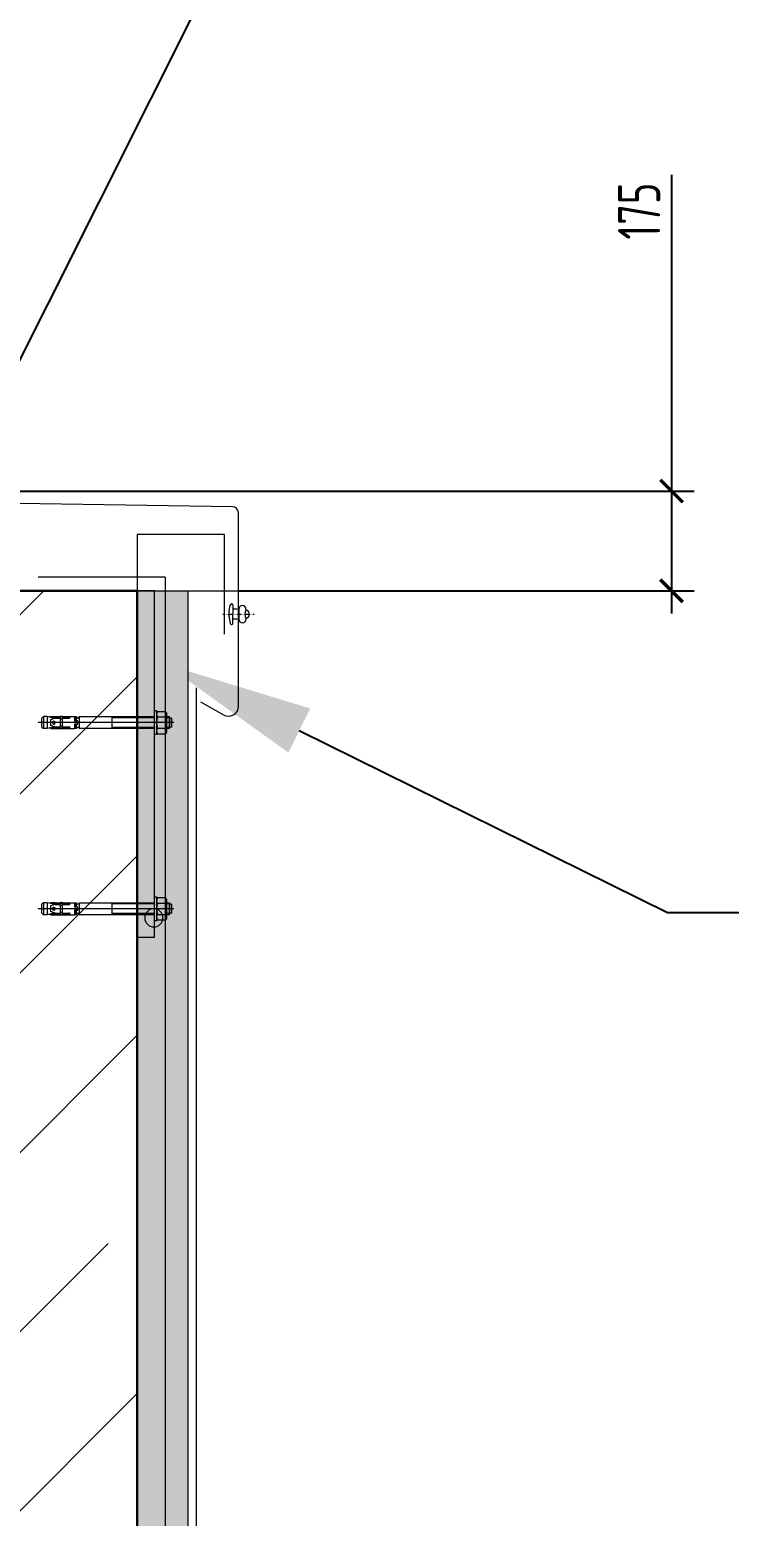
# Model space of a CAD drawing. Header units: millimetres. Extents: x -8689834 to 9419935, y -370377 to 166066.
# Drawn here: x 7716 to 8958, y -359215 to -356576 of the extents above; entities that cross this region are included whole.
import ezdxf
from ezdxf import colors
from ezdxf.entities.mleader import LeaderData, LeaderLine
from ezdxf.math import Vec2, Vec3

# ---------------------------------------------------------------- set-up
doc = ezdxf.new("R2010")
doc.units = ezdxf.units.MM
doc.header["$MEASUREMENT"] = 0
for name, pattern in [('CENTER', [2, 1.25, -0.25, 0.25, -0.25]), ('DASHED', [19.05, 12.7, -6.35]), ('gost5', [0.137795, 0.098425, -0.03937, 0, 0]), ('Узлы устройства армирования стен 24 09$0$ОСЕВАЯ', [25.4, 15.875, -3.175, 3.175, -3.175])]:
    doc.linetypes.add(name, pattern=pattern)
doc.layers.get('0').update_dxf_attribs({"color": 250, "lineweight": 9})
doc.layers.add('_0', color=250, linetype='Continuous', lineweight=9)
doc.styles.add('ISOCPEUR', font='isocpeur.ttf', dxfattribs={"width": 0.7})
doc.styles.add('Архитект', font='isocpeur.ttf', dxfattribs={"width": 0.8, "oblique": 8})
doc.dimstyles.new('R_50', dxfattribs={"dimtxt": 140, "dimasz": 30, "dimexe": 20, "dimexo": 0, "dimgap": 20, "dimtad": 1, "dimdec": 0, "dimrnd": 5, "dimzin": 0, "dimdsep": 46, "dimtxsty": 'ISOCPEUR', "dimblk": 'ARCHTICK', "dimcen": 50, "dimdle": 20, "dimclrd": 256, "dimclre": 256, "dimclrt": 256, "dimadec": 0, "dimazin": 0, "dimtfac": 2, "dimtdec": 0, "dimtofl": 0, "dimtmove": 1, "dimatfit": 3, "dimfxl": 1, "dimtvp": 3, "dimtolj": 1, "dimtzin": 0, "dimarcsym": 0})

# ---------------------------------------------------------------- blocks, each defined once
blk = doc.blocks.new('_ArchTick')
at = {"color": 0, "linetype": 'ByBlock', "const_width": 0.15}
blk.add_lwpolyline([(-0.5, -0.5), (0.5, 0.5)], dxfattribs=at)
blk = doc.blocks.new('*D2118')
at = {"layer": '_0', "lineweight": -2, "ltscale": 500, "transparency": 16777216}
for p, q in [((8855.7, -356833.6), (8855.7, -357395.1)), ((8855.7, -357355.1), (8855.7, -357612.2)), ((6253.7, -357395.1), (8895.7, -357395.1)), ((8086.8, -357572.2), (8895.7, -357572.2))]:
    blk.add_line(p, q, dxfattribs=at)
at = {"layer": '_0', "lineweight": -2, "ltscale": 500, "transparency": 16777216, "xscale": 40, "yscale": 40, "zscale": 40}
for p, rotation in [((8855.7, -357395.1), 90), ((8855.7, -357572.2), 270)]:
    blk.add_blockref('_ArchTick', p, dxfattribs=dict(at, rotation=rotation))
at = {"layer": '_0', "ltscale": 500, "transparency": 16777216, "insert": (8798.2, -356898.2), "char_height": 75, "attachment_point": 5, "rotation": 90, "style": 'ISOCPEUR'}
blk.add_mtext('\\A1;175', dxfattribs=at)

msp = doc.modelspace()

# ---------------------------------------------------------------- hatches: boundary and pattern name
at = {"layer": '_0', "linetype": 'Continuous', "lineweight": 0, "ltscale": 0.05, "true_color": 0x000000}
h = msp.add_hatch(dxfattribs=at)
h.set_pattern_fill('ANSI35_0002', color=18, scale=70.849572, style=0, pattern_type=2)
h.set_pattern_definition([(45, (1230722.56, -2456756.25), (-318.12365, 318.12365), []), (45, (1231040.7, -2456756.25), (-318.12365, 318.12365), [562.36848, -112.473695, 0, -112.473695])])
h.paths.add_polyline_path([(7197.6, -362700.6), (7907, -362666.1), (7907, -357572.2), (7198.5, -357572.2)])
h.paths.add_polyline_path([(7630.3, -363016.9), (7198.5, -363033.6), (7198.6, -368135.5), (7907, -368128.1), (7907, -364474.9), (13313.2, -364474.9), (13313.2, -363766.4), (7907, -363766.4), (7906.5, -363005.6)])
h = msp.add_hatch(dxfattribs=at)
h.set_pattern_fill('AR_CONC_0002', color=18, scale=70.849572, style=0, pattern_type=2)
h.set_pattern_definition([(50, (-2776447.08, 589963.19), (-76.2263678, 6.6689398), [7.9705516, -87.6760677]), (355, (-2776447.08, 589963.19), (-14.745906, 79.938501), [6.3764413, -70.1410986]), (100.4514447, (-2776440.73, 589962.63), (61.4804616, 73.269558), [6.7739265, -74.5132538]), (46.1842, (-2776447.08, 589984.44), (-113.4199205, 17.5905798), [11.9558274, -131.5141015]), (96.6355576, (-2776437.63, 589982.98), (99.3302836, 103.523501), [10.160894, -111.7699817]), (351.184151, (-2776447.08, 589984.44), (99.3302836, 103.523501), [9.564648, -105.211169]), (21, (-2776436.454, 589979.13), (-63.4357129, 42.7879286), [7.9705516, -87.6760677]), (326, (-2776436.454, 589979.13), (25.8580712, 77.0645506), [6.3764413, -70.1408541]), (71.451445, (-2776431.17, 589975.564), (89.293784, 34.2766224), [6.7739265, -74.5131254]), (37.5, (-2776447.082, 589963.188), (1.29227672, 35.37796856), [0, -69.290662, 0, -71.20359436, 0, -70.4065392]), (7.5, (-2776447.08, 589963.19), (27.95745766, 41.9157187), [0, -40.5966762, 0, -67.69655165, 0, -26.8341904]), (327.5, (-2776470.78, 589963.188), (-56.73133, 2.396916), [0, -26.56850536, 0, -82.8937367, 0, -109.9936122]), (317.5, (-2776481.41, 589963.19), (61.9774953, 10.638486), [0, -34.539057, 0, -55.0499431, 0, -78.1114058])])
h.paths.add_polyline_path([(7907, -361611.7), (7997.2, -361611.7), (7996.6, -357572.2), (7907.6, -357572.2), (7905.8, -360188.5), (7907, -360188.5)])

# ---------------------------------------------------------------- linework, layer by layer
at = {"layer": '_0', "color": 7, "linetype": 'Continuous', "lineweight": 18, "ltscale": 0.05}
for p, q in [((8076.3, -357423), (6185.1, -357395.1)), ((6229.3, -357395.1), (8810.9, -357395.1)), ((8086.8, -357777.2), (8086.8, -357433.6)), ((6321.7, -357572.2), (8810.9, -357572.2)), ((8070.2, -357608.4), (8072.3, -357597.4)), ((8074.6, -357595.5), (8075.4, -357595.5)), ((8076.7, -357596.9), (8076.7, -357613.7)), ((8087.6, -357604.6), (8087.6, -357622.7)), ((8100.2, -357604.6), (8100.2, -357606.4)), ((8069.9, -357611.8), (8069.9, -357613.7)), ((8069.9, -357615.5), (8069.9, -357613.7)), ((8070.2, -357618.9), (8072.3, -357630)), ((8074.6, -357631.8), (8075.4, -357631.8)), ((8076.7, -357630.5), (8076.7, -357613.7)), ((8100.2, -357621), (8100.2, -357622.7)), ((7941.6, -357788.8), (7943.1, -357786.1)), ((7941.6, -357788.8), (7941.6, -357823.3)), ((7943.1, -357786.1), (7957.3, -357786.1)), ((7958.9, -357788.8), (7957.3, -357786.1)), ((7958.9, -357788.8), (7958.9, -357823.3)), ((8019.5, -357769), (8060.2, -357792.5)), ((7740.6, -357795.4), (7737.9, -357798.1)), ((7737.9, -357814), (7737.9, -357798.1)), ((7737.9, -357814), (7740.6, -357816.7)), ((7740.6, -357795.4), (7740.6, -357816.7)), ((7747.2, -357795.4), (7740.6, -357795.4)), ((7747.2, -357816.7), (7740.6, -357816.7)), ((7761, -357798.5), (7747.2, -357795.4)), ((7747.2, -357795.4), (7747.2, -357816.7)), ((7761, -357813.5), (7747.2, -357816.7)), ((7753.3, -357795.4), (7753.3, -357796.8)), ((7761.3, -357795.8), (7753.3, -357795.4)), ((7753.3, -357795.4), (7770.6, -357795.4)), ((7761.3, -357797.1), (7753.3, -357796.7)), ((7761.3, -357798.4), (7753.3, -357801.1)), ((7753.3, -357801.1), (7753.3, -357811)), ((7761.3, -357813.6), (7753.3, -357811)), ((7761.3, -357815), (7753.3, -357815.4)), ((7753.3, -357816.7), (7753.3, -357815.3)), ((7761.3, -357816.3), (7753.3, -357816.7)), ((7753.3, -357816.7), (7770.6, -357816.7)), ((7759.4, -357803.4), (7760, -357803.4)), ((7759.4, -357808.7), (7760, -357808.7)), ((7760, -357803.4), (7760, -357808.7)), ((7761.3, -357797.1), (7761.3, -357795.8)), ((7761.3, -357795.8), (7770.6, -357795.8)), ((7761.3, -357797.1), (7770.6, -357797.1)), ((7761.3, -357798.4), (7770.6, -357798.4)), ((7761.3, -357813.6), (7770.6, -357813.6)), ((7761.3, -357815), (7770.6, -357815)), ((7761.3, -357815), (7761.3, -357816.3)), ((7761.3, -357816.3), (7770.6, -357816.3)), ((7770.6, -357795.8), (7770.6, -357797.1)), ((7770.6, -357798.4), (7770.6, -357813.6)), ((7770.6, -357816.3), (7770.6, -357815)), ((7774.6, -357795.4), (7795.8, -357795.4)), ((7774.6, -357795.8), (7785.9, -357795.8)), ((7774.6, -357795.8), (7774.6, -357797.1)), ((7774.6, -357797.1), (7785.9, -357797.1)), ((7774.6, -357798.4), (7785.9, -357798.4)), ((7774.6, -357813.6), (7774.6, -357798.4)), ((7774.6, -357813.6), (7785.9, -357813.6)), ((7774.6, -357815), (7785.9, -357815)), ((7774.6, -357816.3), (7774.6, -357815)), ((7774.6, -357816.3), (7785.9, -357816.3)), ((7774.6, -357816.7), (7795.8, -357816.7)), ((7795.8, -357795.4), (7795.8, -357803.4)), ((7796.4, -357798.7), (7795.8, -357798.7)), ((7801.1, -357803.4), (7795.8, -357803.4)), ((7801.1, -357808.7), (7795.8, -357808.7)), ((7795.8, -357808.7), (7795.8, -357816.7)), ((7796.4, -357813.3), (7795.8, -357813.3)), ((7796.4, -357795.4), (7799, -357795.4)), ((7796.4, -357795.4), (7796.4, -357803.4)), ((7801.7, -357802.7), (7796.4, -357802.7)), ((7796.4, -357808.7), (7796.4, -357816.7)), ((7801.7, -357809.4), (7796.4, -357809.4)), ((7799, -357816.7), (7796.4, -357816.7)), ((7799, -357795.4), (7799, -357802.7)), ((7799, -357809.4), (7799, -357816.7)), ((7801.1, -357803.4), (7801.1, -357808.7)), ((7804.3, -357795.4), (7804.3, -357816.7)), ((7804.3, -357795.4), (7937.6, -357795.4)), ((7937.6, -357816.7), (7804.3, -357816.7)), ((7861.9, -357795.4), (7861.9, -357816.7)), ((7937.6, -357797.4), (7861.9, -357797.4)), ((7937.6, -357814.7), (7861.9, -357814.7)), ((7943.1, -357796.1), (7957.3, -357796.1)), ((7943.1, -357816), (7957.3, -357816)), ((7958.9, -357816.7), (7958.9, -357795.4)), ((7958.9, -357795.4), (7964.2, -357795.4)), ((7964.2, -357797.4), (7958.9, -357797.4)), ((7964.2, -357814.7), (7958.9, -357814.7)), ((7964.2, -357816.7), (7958.9, -357816.7)), ((7964.2, -357816.7), (7964.2, -357795.4)), ((7964.2, -357796.7), (7964.2, -357815.3)), ((7968.2, -357798.1), (7964.2, -357798.1)), ((7968.2, -357814), (7964.2, -357814)), ((7968.2, -357798.1), (7968.2, -357814)), ((7941.6, -357823.3), (7943.1, -357826)), ((7943.1, -357826), (7957.3, -357826)), ((7958.9, -357823.3), (7957.3, -357826)), ((7740.6, -358125.8), (7737.9, -358128.5)), ((7737.9, -358144.4), (7737.9, -358128.5)), ((7740.6, -358125.8), (7740.6, -358147.1)), ((7747.2, -358125.8), (7740.6, -358125.8)), ((7761, -358129), (7747.2, -358125.8)), ((7747.2, -358125.8), (7747.2, -358147.1)), ((7753.3, -358125.8), (7753.3, -358127.2)), ((7761.3, -358126.2), (7753.3, -358125.8)), ((7753.3, -358125.8), (7770.6, -358125.8)), ((7761.3, -358127.5), (7753.3, -358127.1)), ((7761.3, -358128.9), (7753.3, -358131.5)), ((7753.3, -358131.5), (7753.3, -358141.4)), ((7759.4, -358133.8), (7760, -358133.8)), ((7760, -358133.8), (7760, -358139.1)), ((7761.3, -358127.5), (7761.3, -358126.2)), ((7761.3, -358126.2), (7770.6, -358126.2)), ((7761.3, -358127.5), (7770.6, -358127.5)), ((7761.3, -358128.9), (7770.6, -358128.9)), ((7770.6, -358126.2), (7770.6, -358127.5)), ((7770.6, -358128.9), (7770.6, -358144.1)), ((7774.6, -358125.8), (7795.8, -358125.8)), ((7774.6, -358126.2), (7785.9, -358126.2)), ((7774.6, -358126.2), (7774.6, -358127.5)), ((7774.6, -358127.5), (7785.9, -358127.5)), ((7774.6, -358128.9), (7785.9, -358128.9)), ((7774.6, -358144.1), (7774.6, -358128.9)), ((7795.8, -358125.8), (7795.8, -358133.8)), ((7796.4, -358129.2), (7795.8, -358129.2)), ((7801.1, -358133.8), (7795.8, -358133.8)), ((7796.4, -358125.8), (7799, -358125.8)), ((7796.4, -358125.8), (7796.4, -358133.8)), ((7801.7, -358133.1), (7796.4, -358133.1)), ((7799, -358125.8), (7799, -358133.1)), ((7801.1, -358133.8), (7801.1, -358139.1)), ((7804.3, -358125.8), (7804.3, -358147.1)), ((7804.3, -358125.8), (7937.6, -358125.8)), ((7861.9, -358125.8), (7861.9, -358147.1)), ((7937.6, -358127.8), (7861.9, -358127.8)), ((7941.6, -358119.2), (7943.1, -358116.5)), ((7941.6, -358119.2), (7941.6, -358153.7)), ((7943.1, -358116.5), (7957.3, -358116.5)), ((7943.1, -358126.5), (7957.3, -358126.5)), ((7958.9, -358119.2), (7957.3, -358116.5)), ((7958.9, -358119.2), (7958.9, -358153.7)), ((7958.9, -358147.1), (7958.9, -358125.8)), ((7958.9, -358125.8), (7964.2, -358125.8)), ((7964.2, -358127.8), (7958.9, -358127.8)), ((7964.2, -358147.1), (7964.2, -358125.8)), ((7964.2, -358127.2), (7964.2, -358145.8)), ((7968.2, -358128.5), (7964.2, -358128.5)), ((7968.2, -358128.5), (7968.2, -358144.4)), ((7737.9, -358144.4), (7740.6, -358147.1)), ((7747.2, -358147.1), (7740.6, -358147.1)), ((7761, -358144), (7747.2, -358147.1)), ((7761.3, -358144.1), (7753.3, -358141.4)), ((7761.3, -358145.4), (7753.3, -358145.8)), ((7753.3, -358147.1), (7753.3, -358145.7)), ((7761.3, -358146.7), (7753.3, -358147.1)), ((7753.3, -358147.1), (7770.6, -358147.1)), ((7759.4, -358139.1), (7760, -358139.1)), ((7761.3, -358144.1), (7770.6, -358144.1)), ((7761.3, -358145.4), (7770.6, -358145.4)), ((7761.3, -358145.4), (7761.3, -358146.7)), ((7761.3, -358146.7), (7770.6, -358146.7)), ((7770.6, -358146.7), (7770.6, -358145.4)), ((7774.6, -358144.1), (7785.9, -358144.1)), ((7774.6, -358145.4), (7785.9, -358145.4)), ((7774.6, -358146.7), (7774.6, -358145.4)), ((7774.6, -358146.7), (7785.9, -358146.7)), ((7774.6, -358147.1), (7795.8, -358147.1)), ((7801.1, -358139.1), (7795.8, -358139.1)), ((7795.8, -358139.1), (7795.8, -358147.1)), ((7796.4, -358143.8), (7795.8, -358143.8)), ((7796.4, -358139.1), (7796.4, -358147.1)), ((7801.7, -358139.8), (7796.4, -358139.8)), ((7799, -358147.1), (7796.4, -358147.1)), ((7799, -358139.8), (7799, -358147.1)), ((7937.6, -358147.1), (7804.3, -358147.1)), ((7937.6, -358145.1), (7861.9, -358145.1)), ((7941.6, -358153.7), (7943.1, -358156.4)), ((7943.1, -358146.4), (7957.3, -358146.4)), ((7943.1, -358156.4), (7957.3, -358156.4)), ((7958.9, -358153.7), (7957.3, -358156.4)), ((7964.2, -358145.1), (7958.9, -358145.1)), ((7964.2, -358147.1), (7958.9, -358147.1)), ((7968.2, -358144.4), (7964.2, -358144.4))]:
    msp.add_line(p, q, dxfattribs=at)
at = {"layer": '_0', "color": 7, "linetype": 'gost5', "lineweight": 18, "ltscale": 0.05}
for p, q in [((8087.6, -357604.6), (8076.7, -357604.6)), ((8087.6, -357622.7), (8076.7, -357622.7))]:
    msp.add_line(p, q, dxfattribs=at)
at = {"layer": '_0', "color": 7, "linetype": 'CENTER', "lineweight": 18, "ltscale": 0.05}
msp.add_line((8059, -357613.7), (8114.9, -357613.7), dxfattribs=at)
at = {"layer": '_0', "color": 7, "linetype": 'Узлы устройства армирования стен 24 09$0$ОСЕВАЯ', "lineweight": 18, "ltscale": 0.05}
for p, q in [((7971.9, -357806), (7730.9, -357806)), ((7971.9, -358136.5), (7730.9, -358136.5))]:
    msp.add_line(p, q, dxfattribs=at)
at = {"layer": '_0', "color": 7, "linetype": 'Continuous', "lineweight": 18, "ltscale": 0.05, "flags": 128}
for points in [[(8061.9, -357649.2), (8061.9, -357472), (7907, -357472), (7907, -357572.2), (7198.5, -357572.2), (7198.5, -357453.7), (6185.4, -357428), (6216, -357780.9)], [(7907, -357572.2), (7997.2, -357572.2), (7997.2, -361611.7)], [(7907, -361611.7), (8012.5, -361611.7), (8012.5, -357744.2)]]:
    msp.add_lwpolyline(points, dxfattribs=at)
at = {"layer": '_0', "color": 7, "linetype": 'DASHED', "lineweight": 18, "ltscale": 0.05, "flags": 128}
for points in [[(7731.5, -357547.1), (7956.7, -357547.1), (7956.7, -358137)], [(7907.1, -357572.1), (7956.8, -357572.4), (7956.7, -361069.7)]]:
    msp.add_lwpolyline(points, dxfattribs=at)
at = {"layer": '_0', "lineweight": 30, "ltscale": 100}
msp.add_lwpolyline([(7907, -362666.1), (7907, -357572.2), (7198.5, -357572.2), (7198.5, -362700.6)], dxfattribs=at)
at = {"layer": '_0', "color": 7, "linetype": 'Continuous', "lineweight": 18, "ltscale": 0.05, "flags": 128}
for points in [[(7907, -358187.1), (7937.6, -358187.1), (7937.6, -357572.2), (7907, -357572.2)], [(7941.6, -357827.3), (7937.6, -357827.3), (7937.6, -357784.8), (7941.6, -357784.8)], [(7941.6, -358157.7), (7937.6, -358157.7), (7937.6, -358115.2), (7941.6, -358115.2)]]:
    msp.add_lwpolyline(points, close=True, dxfattribs=at)
msp.add_lwpolyline([(7936.7, -358168.8, 1), (7936.7, -358136.4, 1)], format="xyb", close=True, dxfattribs=at)
at = {"layer": '_0', "color": 7, "linetype": 'Continuous', "lineweight": 18, "ltscale": 0.05}
for centre, radius, start, end in [((8076.1, -357433.6), 10.6, 0, 89.1546), ((8074.6, -357597.8), 2.27, 90, 169.2813), ((8075.4, -357596.9), 1.36, 0, 90), ((8093.9, -357604.6), 6.29, 0, 180), ((8088.1, -357611.8), 18.1, 169.2813, 180), ((8088.1, -357615.5), 18.1, 180, 190.7187), ((8074.6, -357629.5), 2.27, 190.7187, 270), ((8075.4, -357630.5), 1.36, 270, 0), ((8093.9, -357622.7), 6.29, 180, 0), ((8112.8, -357613.7), 14.5, 149.9192, 210.0808), ((8098.9, -357613.7), 7.4, 279.9965, 80.0035), ((7950.4, -357791.1), 8.83, 154.3842, 214.3842), ((7950, -357791.1), 8.83, 325.6158, 25.6158), ((8069.1, -357777.2), 17.7, 240, 0), ((7759.4, -357806), 2.66, 90, 180), ((7759.4, -357806), 2.66, 180, 270), ((7772.6, -357800.3), 5.24, 67.6633, 112.3367), ((7772.6, -357797.9), 2.92, 46.9057, 133.0943), ((7772.6, -357801.9), 5.24, 67.6633, 112.3367), ((7772.6, -357796.8), 2.55, 218.7465, 321.2535), ((7772.6, -357815.2), 2.55, 38.7465, 141.2535), ((7772.6, -357810.2), 5.24, 247.6633, 292.3367), ((7772.6, -357814.1), 2.92, 226.9057, 313.0943), ((7772.6, -357811.8), 5.24, 247.6633, 292.3367), ((7801.7, -357795.4), 2.66, 180, 0), ((7801.7, -357816.7), 2.66, 0, 180), ((7974.6, -357806), 33, 162.412, 197.588), ((7950.4, -357821), 8.83, 145.6158, 205.6158), ((7925.9, -357806), 33, 342.412, 17.588), ((7950, -357821), 8.83, 334.3842, 34.3842), ((7759.4, -358136.5), 2.66, 90, 180), ((7772.6, -358130.7), 5.24, 67.6633, 112.3367), ((7772.6, -358128.4), 2.92, 46.9057, 133.0943), ((7772.6, -358132.3), 5.24, 67.6633, 112.3367), ((7772.6, -358127.3), 2.55, 218.7465, 321.2535), ((7801.7, -358125.8), 2.66, 180, 0), ((7950.4, -358121.5), 8.83, 154.3842, 214.3842), ((7974.6, -358136.5), 33, 162.412, 197.588), ((7950, -358121.5), 8.83, 325.6158, 25.6158), ((7925.9, -358136.5), 33, 342.412, 17.588), ((7759.4, -358136.5), 2.66, 180, 270), ((7772.6, -358145.7), 2.55, 38.7465, 141.2535), ((7772.6, -358140.6), 5.24, 247.6633, 292.3367), ((7772.6, -358144.6), 2.92, 226.9057, 313.0943), ((7772.6, -358142.2), 5.24, 247.6633, 292.3367), ((7801.7, -358147.1), 2.66, 0, 180), ((7950.4, -358151.4), 8.83, 145.6158, 205.6158), ((7950, -358151.4), 8.83, 334.3842, 34.3842)]:
    msp.add_arc(centre, radius, start, end, dxfattribs=at)
for centre, major_axis, start_param, end_param in [((7785.9, -357797.1), (1.99, 0), 4.712389, 7.853982), ((7785.9, -357798.4), (1.99, 0), 0.501558, 1.570796), ((7785.9, -357815), (1.99, 0), 4.712389, 7.853982), ((7785.9, -357813.7), (-1.99, 0), 1.570796, 2.640034), ((7785.9, -358127.5), (1.99, 0), 4.712389, 7.853982), ((7785.9, -358128.8), (1.99, 0), 0.501558, 1.570796), ((7785.9, -358145.4), (1.99, 0), 4.712389, 7.853982), ((7785.9, -358144.1), (-1.99, 0), 1.570796, 2.640034)]:
    msp.add_ellipse(centre, major_axis=major_axis, ratio=0.661438, start_param=start_param, end_param=end_param, dxfattribs=at)

# ---------------------------------------------------------------- dimensions: what is measured, and where the dimension line sits
at = {"layer": '_0', "color": 1, "ltscale": 500}
dim = msp.add_linear_dim(base=(8855.7, -357572.2), p1=(6253.7, -357395.1), p2=(8086.8, -357572.2), angle=90, dimstyle='R_50', override={"dimtxt": 75, "dimasz": 40, "dimexe": 40, "dimpost": '\\X', "dimdle": 40}, dxfattribs=at)
dim.commit()
dim.dimension.update_dxf_attribs({"geometry": '*D2118', "text_midpoint": (8777.7, -356898.2), "dimtype": 160})

# ---------------------------------------------------------------- leaders
at = {"layer": '_0', "lineweight": 15}
ml = msp.add_multileader_mtext('Standard', dxfattribs=at)
ml.set_content('\\A1;{\\Q0;\\W0.7;\\C7;Фартук из оцинков. стали 0,7 мм\\PШирина 650 мм}', color=256, style='Архитект')
ml.set_leader_properties()
ml.build(insert=Vec2(0, 0))
ml.multileader.update_dxf_attribs({"text_left_attachment_type": 6, "text_right_attachment_type": 6, "dogleg_length": 50, "arrow_head_size": 265.7})
ctx = ml.context
ctx.base_point, ctx.char_height, ctx.arrow_head_size, ctx.landing_gap_size, ctx.plane_origin = Vec3(1677.3, -355966.5), 265.686, 265.7, 118, Vec3(16323.4, -354665.5)
ctx.left_attachment, ctx.right_attachment = 6, 6
notes = []
notes.append((ctx, [(0, (1, 1, 0), (5940.2, -355966.5), (-1, 0), 65.5, [(1, [(6840, -357395.1)], 0, [])])]))
ctx.mtext.insert, ctx.mtext.width, ctx.mtext.defined_height, ctx.mtext.flow_direction = Vec3(1795.3, -355621.1), 18692.742, 2557.1, 5
ml = msp.add_multileader_mtext('Standard', dxfattribs=at)
ml.set_content('\\A1;{\\Q0;\\W0.7;\\C7;Дюпель фасадный}', color=256, style='Архитект')
ml.set_leader_properties()
ml.build(insert=Vec2(0, 0))
ml.multileader.update_dxf_attribs({"text_left_attachment_type": 6, "text_right_attachment_type": 6, "dogleg_length": 50, "arrow_head_size": 265.7})
ctx = ml.context
ctx.base_point, ctx.char_height, ctx.arrow_head_size, ctx.landing_gap_size, ctx.plane_origin = Vec3(8308.4, -356120.6), 265.686, 265.7, 118, Vec3(23353.6, -353000.4)
ctx.left_attachment, ctx.right_attachment, ctx.text_align_type = 6, 6, 2
notes.append((ctx, [(1, (1, 1, 0), (8221.6, -356120.6), (1, 0), 86.8, [(1, [(7448.4, -357661.4)], 0, [])])]))
ctx.mtext.insert, ctx.mtext.width, ctx.mtext.defined_height, ctx.mtext.alignment, ctx.mtext.flow_direction = Vec3(10462.9, -355775.2), 18692.742, 2557.1, 3, 5
ml = msp.add_multileader_mtext('Standard', dxfattribs=at)
ml.set_content('\\A1;{\\Q0;\\W0.7;\\C7;Костыль из оцинков. стали 2 мм\\PL=750 мм с шагом 600 мм}', color=256, style='Архитект')
ml.set_leader_properties()
ml.build(insert=Vec2(0, 0))
ml.multileader.update_dxf_attribs({"text_left_attachment_type": 6, "text_right_attachment_type": 6, "dogleg_length": 50, "arrow_head_size": 265.7})
ctx = ml.context
ctx.base_point, ctx.char_height, ctx.arrow_head_size, ctx.landing_gap_size, ctx.plane_origin = Vec3(1651.2, -356940.7), 265.686, 265.7, 118, Vec3(16025.7, -354699.7)
ctx.left_attachment, ctx.right_attachment = 6, 6
notes.append((ctx, [(0, (1, 1, 0), (5890.6, -356940.7), (-1, 0), 163, [(1, [(6415, -357433.8)], 0, [])])]))
ctx.mtext.insert, ctx.mtext.width, ctx.mtext.defined_height, ctx.mtext.flow_direction = Vec3(1769.2, -356621.9), 18692.742, 2557.1, 5
ml = msp.add_multileader_mtext('Standard', dxfattribs=at)
ml.set_content('\\A1;{\\Q0;\\W0.7;\\C7;Оцинкованный кровельный болт}', color=256, style='Архитект')
ml.set_leader_properties()
ml.build(insert=Vec2(0, 0))
ml.multileader.update_dxf_attribs({"text_left_attachment_type": 6, "text_right_attachment_type": 6, "dogleg_length": 50, "arrow_head_size": 265.7})
ctx = ml.context
ctx.base_point, ctx.char_height, ctx.arrow_head_size, ctx.landing_gap_size, ctx.plane_origin = Vec3(1659.6, -358412.6), 265.686, 265.7, 118, Vec3(14355.5, -357085)
ctx.left_attachment, ctx.right_attachment = 6, 6
notes.append((ctx, [(0, (1, 1, 0), (5779, -358412.6), (-1, 0), 182.4, [(1, [(6184.5, -357613.7)], 0, [])])]))
ctx.mtext.insert, ctx.mtext.width, ctx.mtext.defined_height, ctx.mtext.flow_direction = Vec3(1777.6, -358067.2), 18692.742, 2557.1, 5
ml = msp.add_multileader_mtext('Standard', dxfattribs=at)
ml.set_content('\\A1;{\\Q0;\\W0.7;\\C7;z-образная сетка}', color=256, style='Архитект')
ml.set_leader_properties()
ml.build(insert=Vec2(0, 0))
ml.multileader.update_dxf_attribs({"text_left_attachment_type": 6, "text_right_attachment_type": 6, "dogleg_length": 50, "arrow_head_size": 265.7})
ctx = ml.context
ctx.base_point, ctx.char_height, ctx.arrow_head_size, ctx.landing_gap_size, ctx.plane_origin = Vec3(8903.4, -358143.4), 265.686, 265.7, 118, Vec3(23741.6, -354614.4)
ctx.left_attachment, ctx.right_attachment = 6, 6
notes.append((ctx, [(1, (1, 1, 0), (8848.6, -358143.4), (1, 0), 54.8, [(1, [(7956.8, -357702.3)], 0, [])])]))
ctx.mtext.insert, ctx.mtext.width, ctx.mtext.defined_height, ctx.mtext.flow_direction = Vec3(9021.4, -357798), 18692.742, 2557.1, 5
ml = msp.add_multileader_mtext('Standard', dxfattribs=at)
ml.set_content('\\A1;{\\Q0;\\W0.7;\\C7;Оцинкованная сетка\\Pс ячейками 20х20по ГОСТ 2715-75}', color=256, style='Архитект')
ml.set_leader_properties()
ml.build(insert=Vec2(0, 0))
ml.multileader.update_dxf_attribs({"text_left_attachment_type": 6, "text_right_attachment_type": 6, "dogleg_length": 50, "arrow_head_size": 265.7})
ctx = ml.context
ctx.base_point, ctx.char_height, ctx.arrow_head_size, ctx.landing_gap_size, ctx.plane_origin = Vec3(9817.5, -358722.6), 265.686, 265.7, 118, Vec3(26763.3, -355345.5)
ctx.left_attachment, ctx.right_attachment = 6, 6
notes.append((ctx, [(1, (1, 1, 0), (9730.7, -358722.6), (1, 0), 86.8, [(1, [(7956.7, -360419.4)], 0, [])])]))
ctx.mtext.insert, ctx.mtext.width, ctx.mtext.defined_height, ctx.mtext.flow_direction = Vec3(9935.5, -358403.7), 18692.742, 2557.1, 5
for ctx, leaders in notes:
    for number, flags, end, landing, length, lines in leaders:
        leader = LeaderData()
        leader.index, (leader.has_last_leader_line, leader.has_dogleg_vector, leader.attachment_direction) = number, flags
        leader.last_leader_point, leader.dogleg_vector, leader.dogleg_length = Vec3(end), Vec3(landing), length
        for number, points, colour, breaks in lines:
            line = LeaderLine()
            line.index, line.vertices, line.color, line.breaks = number, Vec3.list(points), colors.encode_raw_color(colour), breaks
            leader.lines.append(line)
        ctx.leaders.append(leader)

doc.saveas('drawing.dxf')
